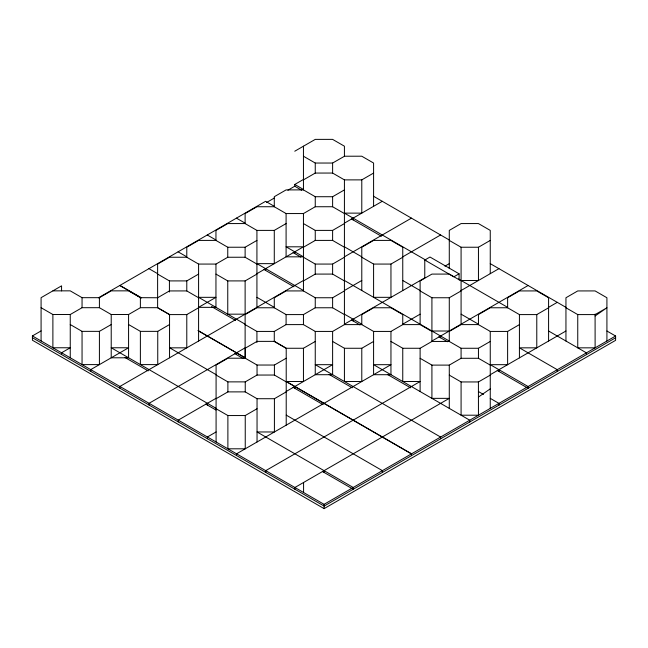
<?xml version="1.0" encoding="UTF-8"?>
<svg xmlns="http://www.w3.org/2000/svg" width="648" height="648" viewBox="0 0 648 648"><rect width="100%" height="100%" fill="white"/><g stroke="black" fill="none" stroke-linecap="round" stroke-linejoin="round"><path stroke-width="0.97" d="M478.451 397.046L490.253 388.849M595.115 315.973L606.917 307.776L595.115 314.588L577.749 314.588L565.947 307.776M294.767 151.211L315.252 139.385L332.586 139.369L344.42 146.197L344.42 156.273L332.618 163.037L315.252 163.037L303.45 156.225M606.917 331.007L615.6 336.012L615.6 340.338L324.105 508.631L32.441 340.241L32.4 335.939L41.083 330.926M98.423 297.829L265.607 201.301L274.185 206.258M287.906 190.196L294.767 186.235L294.767 184.461L303.45 179.456M41.083 307.703L52.885 314.515L70.251 314.515L82.053 307.703L99.387 307.687L111.221 314.515L128.579 314.515L140.381 307.703L157.715 307.687L169.549 314.515L169.549 357.793M52.885 290.863L70.219 290.847L82.053 297.675L99.411 297.675L111.221 290.863L128.555 290.847L140.381 297.675L157.618 297.748L169.42 290.936L186.762 290.92L198.588 297.748M303.45 179.877L315.252 173.065L332.586 173.048L344.42 179.877L361.786 179.877L373.588 173.065M266.458 202.573L274.185 198.118M70.251 324.543L82.053 331.355L99.411 331.355L111.221 324.543M157.618 274.096L169.42 280.908L186.786 280.908L198.588 274.096M157.618 297.327L157.618 264.068L169.42 257.256L186.762 257.24L198.588 264.068L215.954 264.068L227.756 257.256L245.09 257.24L256.924 264.068M186.786 257.313L186.786 247.236L198.588 240.416L215.922 240.4L227.756 247.236L245.122 247.236L256.924 240.416M215.954 240.473L215.954 230.396L227.756 223.576L245.09 223.56L256.924 230.396L274.282 230.396L286.092 223.576M245.122 223.633L245.122 213.556L256.924 206.744L274.258 206.728L286.092 213.556L303.45 213.556L315.252 206.744L332.586 206.728L344.42 213.556M274.282 206.793L274.282 196.717L286.092 189.905L303.426 189.888L315.252 196.717L332.618 196.717L344.42 189.905M256.924 273.675L303.45 246.807L286.092 246.807L303.45 256.835L286.092 256.835L286.092 213.556M344.42 223.155L382.271 201.301M128.579 324.543L140.381 331.355L157.748 331.355L169.549 324.543M157.618 297.748L157.618 307.776L169.42 314.588L186.786 314.588L198.588 307.776M215.954 274.096L227.756 280.908L245.122 280.908L256.924 274.096M303.45 247.236L315.252 240.416L332.586 240.4L344.42 247.236M303.45 223.576L315.252 230.396L332.618 230.396L344.42 223.576M303.45 280.487L119.896 386.459L119.896 388.225M344.42 256.835L411.44 218.141M303.45 280.908L315.252 274.096L332.586 274.08L344.42 280.908M303.45 257.256L315.252 264.068L332.618 264.068L344.42 257.256M245.122 347.838L149.064 403.299L149.064 405.065M344.42 290.507L361.786 280.487M402.854 256.77L440.6 234.981M245.122 324.616L256.924 331.428L274.282 331.428L286.092 324.616L303.426 324.599L315.252 331.428L332.618 331.428L344.42 324.616L361.754 324.599L373.588 331.428L390.955 331.428L402.756 324.616L420.09 324.599L431.916 331.428L431.916 341.504M198.588 331.007L245.122 357.866L245.122 314.588L256.924 307.776L274.258 307.76L286.092 314.588L303.45 314.588L315.252 307.776L332.586 307.76L344.42 314.588M274.282 307.824L274.282 297.748L286.092 290.936L303.426 290.92L315.252 297.748L332.618 297.748L344.42 290.936M361.786 257.256L373.588 264.068L390.955 264.068L402.756 257.256M344.42 324.186L424.772 277.895L424.772 260.042L429.997 257.021L459.076 273.812L459.076 279.766M216.084 398.285L178.232 420.139L178.232 421.905M444.941 266.15L449.283 263.647M216.084 398.714L227.885 391.894L245.219 391.878L257.045 398.714L274.412 398.714L286.214 391.894M216.084 375.054L227.885 381.875L245.244 381.875L257.045 375.054L274.388 375.038L286.214 381.875M216.084 441.985L216.084 365.035L227.885 358.223L245.219 358.206L257.045 365.035L274.412 365.035L286.214 358.223M274.282 341.456L286.092 348.268L303.45 348.268L315.252 341.456M449.283 240.416L461.084 247.236L478.451 247.236L490.253 240.416M459.076 273.812L453.851 276.826L424.772 260.042M216.084 431.965L207.401 436.979L207.401 438.745M286.214 391.473L332.618 364.678L315.252 364.678L440.6 437.052L440.6 438.818M402.854 324.13L420.115 314.167M460.72 290.725L498.936 268.661M216.084 408.734L227.885 415.546L245.244 415.546L257.045 408.734M332.618 341.456L344.42 348.268L361.786 348.268L373.588 341.456M420.115 290.936L431.916 297.748L449.283 297.748L461.084 290.936M432.022 340.97L528.104 285.501M390.955 341.456L402.756 348.268L420.115 348.268L431.916 341.456L449.258 341.439L461.084 348.268L478.451 348.268L490.253 341.456M548.686 307.29L557.264 302.341M420.115 358.295L431.916 365.108L449.283 365.108L461.084 358.295L478.418 358.279L490.253 365.108M449.283 341.504L449.283 331.428L461.084 324.616L478.418 324.599L490.253 331.428L507.619 331.428L519.421 324.616M478.451 324.664L478.451 314.588L490.253 307.776L507.587 307.76L519.421 314.588L536.779 314.588L548.589 307.776M490.253 374.706L565.947 331.007M490.253 375.127L478.451 381.947L461.084 381.947L449.283 375.127M32.4 335.939L324.065 504.33L615.6 336.012M615.6 337.786L324.065 506.104L324.065 504.33M344.42 156.225L361.754 156.209L373.588 163.037L373.588 206.315M169.42 347.838L186.786 347.838L186.786 314.588M373.588 196.287L449.177 239.93M490.253 263.647L565.842 307.29M294.767 184.461L303.45 189.475M426.02 260.237L344.42 213.127L361.786 213.127L361.786 179.877M458.557 279.029L507.514 307.29M548.589 331.007L586.432 352.852L586.432 354.626M294.767 186.235L301.636 190.196M351.386 218.919L381.413 236.253M344.42 246.807L361.681 256.77M402.756 280.487L420.017 290.45M461.084 314.167L478.346 324.13M236.439 218.141L245.017 223.098M344.42 280.487L449.177 340.97M293.058 252.599L300.777 257.054M438.882 336.79L447.468 341.747M497.219 370.47L527.245 387.804M207.271 234.981L215.849 239.93M303.45 290.507L256.924 263.647L274.282 263.647L274.282 230.396M344.42 314.167L361.681 324.13M478.418 391.53L483.489 394.454M490.253 398.358L498.936 403.372L498.936 405.138M263.89 269.438L293.909 286.772M351.386 319.958L359.964 324.907M178.103 251.821L186.681 256.77M256.924 297.327L274.185 307.29M387.415 374.431L410.581 387.804M148.935 268.661L157.513 273.61M245.017 324.13L198.588 297.327L215.954 297.327L198.588 307.346L215.954 307.346L215.954 264.068M211.564 306.585L235.58 320.452M329.087 374.431L352.245 387.804M119.896 285.428L141.345 297.805M197.964 330.496L245.122 357.72M286.214 381.445L411.561 453.819L411.44 455.657M119.775 285.501L141.215 297.877M411.44 453.892L286.092 381.518L303.45 381.518L303.45 348.268M234.722 353.63L243.3 358.587M293.058 387.31L323.077 404.644M169.549 347.765L215.978 374.576M286.214 415.125L382.393 470.651L382.393 472.424M216.084 408.313L111.221 347.765L128.579 347.765L90.736 369.619L90.736 371.385M125.048 357.518L148.206 370.891M205.683 404.077L215.978 410.022M322.348 471.436L352.374 488.77M32.4 337.713L324.105 506.08L324.105 508.631M606.917 341.026L606.917 297.748L595.091 290.92L577.749 290.936L565.947 297.748L565.947 341.026M595.091 314.094L595.115 347.838L577.749 347.838L577.749 314.588M557.264 371.466L557.264 369.692L519.421 347.838L536.779 347.838L536.779 314.588M548.589 341.026L548.589 297.748L536.755 290.92L519.421 290.936L507.619 297.748L507.619 307.824M528.104 388.298L528.104 386.532L490.253 364.678L507.619 364.678L507.619 331.428M519.421 314.588L519.421 357.866M498.936 369.692L498.936 371.466M490.253 273.675L490.253 230.396L478.418 223.56L461.084 223.576L449.283 230.396L449.283 268.637M490.253 331.428L490.253 408.386M478.451 247.236L478.451 280.487L461.084 280.487L461.084 247.236M478.451 348.268L478.451 358.344M478.418 381.453L478.451 415.198L461.084 415.198L461.084 381.947M469.768 421.978L469.768 420.212L373.588 364.678L390.955 364.678L236.561 453.819L236.561 455.585M461.084 324.186L461.084 280.908L449.258 274.08L431.916 274.096L420.115 280.908L420.115 324.186M461.084 348.268L461.084 358.344M449.283 297.748L449.283 331.007L431.916 331.007L431.916 297.748M449.283 365.108L449.283 408.386M440.6 336.012L440.6 337.786M431.916 365.108L431.916 398.358L449.283 398.358L294.897 487.49L294.897 489.264M420.115 348.268L420.115 391.546M402.756 290.507L402.756 247.236L390.922 240.4L373.588 240.416L361.786 247.236L361.786 290.507M402.756 324.664L402.756 314.588L390.922 307.76L373.588 307.776L361.786 314.588L361.786 324.664M402.756 348.268L402.756 381.518L420.115 381.518L265.729 470.651L265.729 472.424M390.955 264.068L390.955 297.327L373.588 297.327L373.588 264.068M390.955 331.428L390.955 374.706L373.588 374.706L373.588 331.428M361.786 348.268L361.786 381.518L344.42 381.518L344.42 348.268M353.233 489.264L353.233 487.49L257.045 431.965L274.412 431.965L274.412 398.714M353.103 218.141L353.103 219.915M353.103 319.172L353.103 320.946M344.42 179.877L344.42 324.664M332.618 163.037L332.618 173.065M332.618 196.717L332.618 206.793M332.618 230.396L332.618 240.473M332.618 264.068L332.618 274.153M332.618 297.748L332.618 307.824M332.618 331.428L332.618 374.706L315.252 374.706L315.252 331.428M324.065 470.651L324.065 472.424M315.252 163.037L315.252 173.113M315.252 196.717L315.252 206.793M315.252 230.396L315.252 240.473M315.252 264.068L315.252 274.153M315.252 297.748L315.252 307.824M303.58 482.485L303.58 492.504M303.45 146.197L303.45 189.953M303.45 213.556L303.45 290.984M303.45 314.588L303.45 324.664M294.767 251.821L294.767 253.587M294.767 386.532L294.767 388.298M286.214 425.153L286.214 348.195L274.388 341.366L257.045 341.383L245.244 348.195L245.244 358.271M286.092 314.588L286.092 324.664M274.412 365.035L274.412 375.111M274.282 331.428L274.282 341.504M265.607 268.661L265.607 270.427M257.045 365.035L257.045 375.111M257.045 398.714L257.045 441.985M256.924 230.396L256.924 307.346M256.924 331.428L256.924 342.509M245.244 381.875L245.244 391.951M245.244 415.546L245.244 448.805L227.885 448.805L227.885 415.546M245.122 247.236L245.122 257.313M245.122 280.908L245.122 314.167L227.756 314.167L227.756 280.908M236.439 352.852L236.439 354.626M227.885 381.875L227.885 391.951M227.756 247.236L227.756 257.313M207.401 403.299L207.401 405.065M198.588 264.068L198.588 341.026M186.786 280.908L186.786 290.984M169.42 280.908L169.42 291.997M157.748 331.355L157.748 364.605L140.381 364.605L140.381 331.355M140.381 297.675L140.381 307.703M128.579 314.515L128.579 357.793L111.221 357.793L111.221 314.515M99.411 297.675L99.411 307.703M99.411 331.355L99.411 364.605L82.053 364.605L82.053 331.355M82.053 297.675L82.053 307.703M70.251 314.515L70.251 357.793M61.568 290.887L61.568 285.849L41.083 297.675L41.083 340.953M61.568 354.553L61.568 352.779L70.251 347.765L52.885 347.765L52.885 314.515"/></g></svg>
